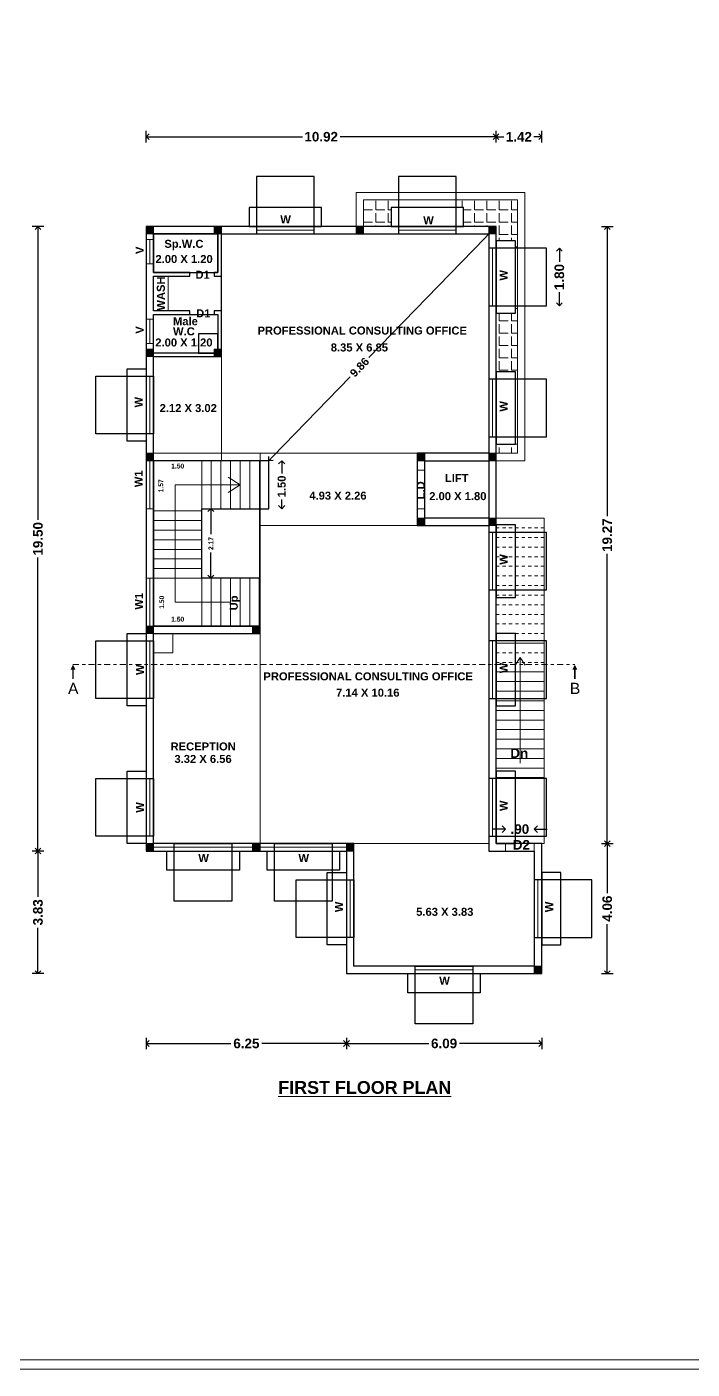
# Model space of a CAD drawing. Header units: metres. Extents: x -1558670 to -1556515, y 43632 to 45317.
# Drawn here: x -1558163.9 to -1558143.14, y 44055.18 to 44097.1 of the extents above; entities that cross this region are included whole.
import ezdxf

# ---------------------------------------------------------------- set-up
doc = ezdxf.new("R2010")
doc.units = ezdxf.units.M
doc.header["$LTSCALE"] = 750
doc.header["$MEASUREMENT"] = 0
doc.header["$PDMODE"] = 35
doc.header["$PDSIZE"] = 50
for name, pattern in [('DASHDOT2', [0.5, 0.25, -0.125, 0, -0.125]), ('DASHED2', [0.375, 0.25, -0.125]), ('HIDDEN', [0.375, 0.25, -0.125])]:
    doc.linetypes.add(name, pattern=pattern)
doc.layers.get('0').update_dxf_attribs({"lineweight": 5})
doc.layers.get('Defpoints').update_dxf_attribs({"lineweight": 0})
for name, color, linetype, lineweight in [('AR_WALL', 7, 'Continuous', 40), ('BLK_1_FLR_1_DRINKING_WATER', 7, 'Continuous', 5), ('BLK_1_FLR_1_WASH', 243, 'Continuous', 5), ('DIST_EXIT', 7, 'Continuous', 0)]:
    doc.layers.add(name, color=color, linetype=linetype, lineweight=lineweight)
for name, color, linetype in [('BLK_1_FLR_0_SP_WC', 2, 'Continuous'), ('BLK_1_FLR_1_BLT_UP_AREA', 1, 'Continuous'), ('BLK_1_FLR_1_CARPET_AREA', 10, 'Continuous'), ('BLK_1_FLR_1_CHAJJA', 7, 'Continuous'), ('BLK_1_FLR_1_EXIT_WIDTH_DOOR', 2, 'Continuous'), ('BLK_1_FLR_1_EXIT_WIDTH_STAIR', 1, 'Continuous'), ('BLK_1_FLR_1_LIFT_1', 30, 'Continuous'), ('BLK_1_FLR_1_REGULAR_ROOM', 7, 'Continuous'), ('BLK_1_FLR_1_ROOM_1_LIGHT_VENTILATION_1', 7, 'Continuous'), ('BLK_1_FLR_1_STAIR_1', 1, 'Continuous'), ('BLK_1_FLR_1_URINAL', 3, 'Continuous'), ('BLK_1_FLR_1_WATER_CLOSET', 1, 'Continuous')]:
    doc.layers.add(name, color=color, linetype=linetype)
doc.styles.add('Ar Bold', font='arialbd.ttf', dxfattribs={"height": 0.5})
doc.styles.get("Standard").update_dxf_attribs({"font": 'arial.ttf'})
doc.dimstyles.new('~Side open', dxfattribs={"dimtxt": 0.5, "dimasz": 0.18, "dimexe": 0.18, "dimexo": 0.0625, "dimgap": 0.09, "dimtad": 1, "dimzin": 4, "dimdsep": 46, "dimtxsty": 'Ar Bold', "dimblk": 'OPEN90', "dimcen": 0.09, "dimse1": 1, "dimse2": 1, "dimclrd": 252, "dimclrt": 256, "dimadec": 0, "dimazin": 0, "dimtfac": 1, "dimtix": 1, "dimtofl": 0, "dimtmove": 2, "dimatfit": 0, "dimfxl": 0, "dimtzin": 0, "dimarcsym": 0})
pattern_1 = [(0, (-56.4717, 97.43795), (0, 0.385), [0.28, -0.105]), (90, (-56.4717, 97.43795), (-0.385, 0), [0.28, -0.105])]

# ---------------------------------------------------------------- blocks, each defined once
blk = doc.blocks.new('_Open90')
at = {"layer": 'AR_WALL', "color": 0, "lineweight": -2}
for p, q in [((0, 0), (-1, 0)), ((-0.5, 0.5), (0, 0)), ((0, 0), (-0.5, -0.5))]:
    blk.add_line(p, q, dxfattribs=at)
blk = doc.blocks.new('*D98')
at = {"color": 252, "lineweight": -2}
for p, q in [((-1558158.16, 44081.874), (-1558158.16, 44081.256)), ((-1558158.16, 44080.064), (-1558158.16, 44080.682))]:
    blk.add_line(p, q, dxfattribs=at)
at = {"layer": 'Defpoints', "color": 0}
for p in [(-1558158.445, 44082.054), (-1558158.16, 44082.054), (-1558158.445, 44079.884)]:
    blk.add_point(p, dxfattribs=at)
at = {"color": 252, "lineweight": -2, "xscale": 0.18, "yscale": 0.18, "zscale": 0.18}
for p, rotation in [((-1558158.16, 44082.054), 90), ((-1558158.16, 44079.884), 270)]:
    blk.add_blockref('_Open90', p, dxfattribs=dict(at, rotation=rotation))
at = {"insert": (-1558158.16, 44080.969), "char_height": 0.5, "attachment_point": 5, "rotation": 90, "style": 'Ar Bold'}
blk.add_mtext('{\\H0.3x;2.17}', dxfattribs=at)
blk = doc.blocks.new('*D94')
at = {"layer": 'Defpoints', "color": 0}
for p in [(-1558159.945, 44083.115), (-1558159.945, 44082.284), (-1558158.445, 44082.284)]:
    blk.add_point(p, dxfattribs=at)
at = {"insert": (-1558159.195, 44083.383), "char_height": 0.5, "attachment_point": 5, "style": 'Ar Bold'}
blk.add_mtext('{\\H0.3x;1.50}', dxfattribs=at)
blk = doc.blocks.new('*D95')
at = {"layer": 'Defpoints', "color": 0}
for p in [(-1558159.945, 44079.884), (-1558158.445, 44079.884), (-1558158.445, 44079.703)]:
    blk.add_point(p, dxfattribs=at)
at = {"insert": (-1558159.195, 44078.601), "char_height": 0.5, "attachment_point": 5, "style": 'Ar Bold'}
blk.add_mtext('{\\H0.3x;1.50}', dxfattribs=at)
blk = doc.blocks.new('*D96')
at = {"layer": 'Defpoints', "color": 0}
for p in [(-1558158.692, 44079.884), (-1558158.445, 44079.884), (-1558158.445, 44078.384)]:
    blk.add_point(p, dxfattribs=at)
at = {"insert": (-1558159.692, 44079.134), "char_height": 0.5, "attachment_point": 5, "rotation": 90, "style": 'Ar Bold'}
blk.add_mtext('{\\H0.3x;1.50}', dxfattribs=at)
blk = doc.blocks.new('*D97')
at = {"layer": 'Defpoints', "color": 0}
for p in [(-1558159.945, 44083.554), (-1558159.798, 44083.554), (-1558159.945, 44081.984)]:
    blk.add_point(p, dxfattribs=at)
at = {"insert": (-1558159.72, 44082.769), "char_height": 0.5, "attachment_point": 5, "rotation": 90, "style": 'Ar Bold'}
blk.add_mtext('{\\H0.3x;1.57}', dxfattribs=at)
blk = doc.blocks.new('*D99')
at = {"layer": 'BLK_1_FLR_1_ROOM_1_LIGHT_VENTILATION_1', "color": 232, "lineweight": -2}
for p, q in [((-1558147.281, 44090.009), (-1558147.281, 44089.76)), ((-1558147.281, 44088.569), (-1558147.281, 44088.818))]:
    blk.add_line(p, q, dxfattribs=at)
at = {"layer": 'Defpoints', "color": 0}
for p in [(-1558147.685, 44090.189), (-1558147.685, 44088.389), (-1558147.281, 44088.389)]:
    blk.add_point(p, dxfattribs=at)
at = {"layer": 'BLK_1_FLR_1_ROOM_1_LIGHT_VENTILATION_1', "color": 232, "lineweight": -2, "xscale": 0.18, "yscale": 0.18, "zscale": 0.18}
for p, rotation in [((-1558147.281, 44090.189), 90), ((-1558147.281, 44088.389), 270)]:
    blk.add_blockref('_Open90', p, dxfattribs=dict(at, rotation=rotation))
at = {"layer": 'BLK_1_FLR_1_ROOM_1_LIGHT_VENTILATION_1', "insert": (-1558147.281, 44089.289), "char_height": 0.5, "attachment_point": 5, "rotation": 90, "style": 'Ar Bold'}
blk.add_mtext('{\\H0.6x;\\C232;1.80}', dxfattribs=at)
blk = doc.blocks.new('*D100')
at = {"layer": 'BLK_1_FLR_1_EXIT_WIDTH_STAIR', "color": 1, "lineweight": -2}
for p, q in [((-1558155.947, 44083.354), (-1558155.947, 44083.157)), ((-1558155.947, 44082.254), (-1558155.947, 44082.342))]:
    blk.add_line(p, q, dxfattribs=at)
at = {"layer": 'Defpoints', "color": 0}
for p in [(-1558156.345, 44083.554), (-1558155.947, 44083.554), (-1558156.345, 44082.054)]:
    blk.add_point(p, dxfattribs=at)
at = {"layer": 'BLK_1_FLR_1_EXIT_WIDTH_STAIR', "color": 1, "lineweight": -2, "xscale": 0.2, "yscale": 0.2, "zscale": 0.2}
for p, rotation in [((-1558155.947, 44083.554), 90), ((-1558155.947, 44082.054), 270)]:
    blk.add_blockref('_Open90', p, dxfattribs=dict(at, rotation=rotation))
at = {"layer": 'BLK_1_FLR_1_EXIT_WIDTH_STAIR', "insert": (-1558155.947, 44082.749), "char_height": 0.5, "attachment_point": 5, "rotation": 90, "style": 'Ar Bold'}
blk.add_mtext('{\\H0.5x;1.50}', dxfattribs=at)
blk = doc.blocks.new('*D101')
at = {"layer": 'Defpoints', "color": 0}
for p in [(-1558149.485, 44090.634), (-1558156.345, 44083.554), (-1558156.345, 44083.554)]:
    blk.add_point(p, dxfattribs=at)
at = {"layer": 'DIST_EXIT', "color": 7, "lineweight": -2}
for p, q in [((-1558149.61, 44090.505), (-1558153.227, 44086.772)), ((-1558156.22, 44083.683), (-1558153.809, 44086.172))]:
    blk.add_line(p, q, dxfattribs=at)
at = {"layer": 'DIST_EXIT', "color": 7, "lineweight": -2, "xscale": 0.18, "yscale": 0.18, "zscale": 0.18}
for p, rotation in [((-1558149.485, 44090.634), 45.90172504499881), ((-1558156.345, 44083.554), 225.9017250449988)]:
    blk.add_blockref('_Open90', p, dxfattribs=dict(at, rotation=rotation))
at = {"layer": 'DIST_EXIT', "insert": (-1558153.518, 44086.472), "char_height": 0.5, "attachment_point": 5, "rotation": 45.9017, "style": 'Ar Bold'}
blk.add_mtext('{\\H0.5x;9.86}', dxfattribs=at)
blk = doc.blocks.new('*D112')
at = {"color": 0, "lineweight": -2}
for p, q in [((-1558163.375, 44090.864), (-1558163.735, 44090.864)), ((-1558163.375, 44071.363), (-1558163.735, 44071.363))]:
    blk.add_line(p, q, dxfattribs=at)
at = {"color": 252, "lineweight": -2}
for p, q in [((-1558163.555, 44090.684), (-1558163.555, 44081.701)), ((-1558163.555, 44071.543), (-1558163.555, 44080.526))]:
    blk.add_line(p, q, dxfattribs=at)
at = {"layer": 'Defpoints', "color": 0}
for p in [(-1558163.555, 44090.864), (-1558160.175, 44090.864), (-1558160.175, 44071.363)]:
    blk.add_point(p, dxfattribs=at)
at = {"color": 252, "lineweight": -2, "xscale": 0.18, "yscale": 0.18, "zscale": 0.18}
for p, rotation in [((-1558163.555, 44090.864), 90), ((-1558163.555, 44071.363), 270)]:
    blk.add_blockref('_Open90', p, dxfattribs=dict(at, rotation=rotation))
at = {"insert": (-1558163.555, 44081.113), "char_height": 0.5, "attachment_point": 5, "rotation": 90, "style": 'Ar Bold'}
blk.add_mtext('{\\H0.6x;19.50}', dxfattribs=at)
blk = doc.blocks.new('*D113')
at = {"color": 0, "lineweight": -2}
for p, q in [((-1558160.175, 44093.49), (-1558160.175, 44093.85)), ((-1558149.255, 44093.49), (-1558149.255, 44093.85))]:
    blk.add_line(p, q, dxfattribs=at)
at = {"color": 252, "lineweight": -2}
for p, q in [((-1558159.995, 44093.67), (-1558155.302, 44093.67)), ((-1558149.435, 44093.67), (-1558154.128, 44093.67))]:
    blk.add_line(p, q, dxfattribs=at)
at = {"layer": 'Defpoints', "color": 0}
for p in [(-1558149.255, 44093.67), (-1558160.175, 44090.864), (-1558149.255, 44090.864)]:
    blk.add_point(p, dxfattribs=at)
at = {"color": 252, "lineweight": -2, "xscale": 0.18, "yscale": 0.18, "zscale": 0.18, "rotation": 180}
blk.add_blockref('_Open90', (-1558160.175, 44093.67), dxfattribs=at)
at = {"color": 252, "lineweight": -2, "xscale": 0.18, "yscale": 0.18, "zscale": 0.18}
blk.add_blockref('_Open90', (-1558149.255, 44093.67), dxfattribs=at)
at = {"insert": (-1558154.715, 44093.67), "char_height": 0.5, "attachment_point": 5, "style": 'Ar Bold'}
blk.add_mtext('{\\H0.6x;10.92}', dxfattribs=at)
blk = doc.blocks.new('*D114')
at = {"color": 0, "lineweight": -2}
for p, q in [((-1558145.966, 44090.864), (-1558145.606, 44090.864)), ((-1558145.966, 44071.593), (-1558145.606, 44071.593))]:
    blk.add_line(p, q, dxfattribs=at)
at = {"color": 252, "lineweight": -2}
for p, q in [((-1558145.786, 44090.684), (-1558145.786, 44081.817)), ((-1558145.786, 44071.773), (-1558145.786, 44080.64))]:
    blk.add_line(p, q, dxfattribs=at)
at = {"layer": 'Defpoints', "color": 0}
for p in [(-1558149.255, 44090.864), (-1558145.786, 44090.864), (-1558149.255, 44071.593)]:
    blk.add_point(p, dxfattribs=at)
at = {"color": 252, "lineweight": -2, "xscale": 0.18, "yscale": 0.18, "zscale": 0.18}
for p, rotation in [((-1558145.786, 44090.864), 90), ((-1558145.786, 44071.593), 270)]:
    blk.add_blockref('_Open90', p, dxfattribs=dict(at, rotation=rotation))
at = {"insert": (-1558145.786, 44081.228), "char_height": 0.5, "attachment_point": 5, "rotation": 90, "style": 'Ar Bold'}
blk.add_mtext('{\\H0.6x;19.27}', dxfattribs=at)
blk = doc.blocks.new('*D115')
at = {"color": 0, "lineweight": -2}
for p, q in [((-1558145.966, 44071.593), (-1558145.606, 44071.593)), ((-1558145.966, 44067.533), (-1558145.606, 44067.533))]:
    blk.add_line(p, q, dxfattribs=at)
at = {"color": 252, "lineweight": -2}
for p, q in [((-1558145.786, 44071.413), (-1558145.786, 44070.049)), ((-1558145.786, 44067.713), (-1558145.786, 44069.076))]:
    blk.add_line(p, q, dxfattribs=at)
at = {"layer": 'Defpoints', "color": 0}
for p in [(-1558147.833, 44071.593), (-1558147.833, 44067.533), (-1558145.786, 44067.533)]:
    blk.add_point(p, dxfattribs=at)
at = {"color": 252, "lineweight": -2, "xscale": 0.18, "yscale": 0.18, "zscale": 0.18}
for p, rotation in [((-1558145.786, 44071.593), 90), ((-1558145.786, 44067.533), 270)]:
    blk.add_blockref('_Open90', p, dxfattribs=dict(at, rotation=rotation))
at = {"insert": (-1558145.786, 44069.563), "char_height": 0.5, "attachment_point": 5, "rotation": 90, "style": 'Ar Bold'}
blk.add_mtext('{\\H0.6x;4.06}', dxfattribs=at)
blk = doc.blocks.new('*D116')
at = {"color": 0, "lineweight": -2}
for p, q in [((-1558153.925, 44065.532), (-1558153.925, 44065.172)), ((-1558147.833, 44065.532), (-1558147.833, 44065.172))]:
    blk.add_line(p, q, dxfattribs=at)
at = {"color": 252, "lineweight": -2}
for p, q in [((-1558153.745, 44065.352), (-1558151.358, 44065.352)), ((-1558148.013, 44065.352), (-1558150.4, 44065.352))]:
    blk.add_line(p, q, dxfattribs=at)
at = {"layer": 'Defpoints', "color": 0}
for p in [(-1558153.925, 44067.533), (-1558147.833, 44067.533), (-1558153.925, 44065.352)]:
    blk.add_point(p, dxfattribs=at)
at = {"color": 252, "lineweight": -2, "xscale": 0.18, "yscale": 0.18, "zscale": 0.18, "rotation": 180}
blk.add_blockref('_Open90', (-1558153.925, 44065.352), dxfattribs=at)
at = {"color": 252, "lineweight": -2, "xscale": 0.18, "yscale": 0.18, "zscale": 0.18}
blk.add_blockref('_Open90', (-1558147.833, 44065.352), dxfattribs=at)
at = {"insert": (-1558150.879, 44065.352), "char_height": 0.5, "attachment_point": 5, "style": 'Ar Bold'}
blk.add_mtext('{\\H0.6x;6.09}', dxfattribs=at)
blk = doc.blocks.new('*D117')
at = {"color": 0, "lineweight": -2}
for p, q in [((-1558160.175, 44065.532), (-1558160.175, 44065.172)), ((-1558153.925, 44065.532), (-1558153.925, 44065.172))]:
    blk.add_line(p, q, dxfattribs=at)
at = {"color": 252, "lineweight": -2}
for p, q in [((-1558159.995, 44065.352), (-1558157.532, 44065.352)), ((-1558154.105, 44065.352), (-1558156.567, 44065.352))]:
    blk.add_line(p, q, dxfattribs=at)
at = {"layer": 'Defpoints', "color": 0}
for p in [(-1558160.175, 44071.363), (-1558153.925, 44071.363), (-1558160.175, 44065.352)]:
    blk.add_point(p, dxfattribs=at)
at = {"color": 252, "lineweight": -2, "xscale": 0.18, "yscale": 0.18, "zscale": 0.18, "rotation": 180}
blk.add_blockref('_Open90', (-1558160.175, 44065.352), dxfattribs=at)
at = {"color": 252, "lineweight": -2, "xscale": 0.18, "yscale": 0.18, "zscale": 0.18}
blk.add_blockref('_Open90', (-1558153.925, 44065.352), dxfattribs=at)
at = {"insert": (-1558157.05, 44065.352), "char_height": 0.5, "attachment_point": 5, "style": 'Ar Bold'}
blk.add_mtext('{\\H0.6x;6.25}', dxfattribs=at)
blk = doc.blocks.new('*D118')
at = {"color": 0, "lineweight": -2}
for p, q in [((-1558163.375, 44071.363), (-1558163.735, 44071.363)), ((-1558163.375, 44067.533), (-1558163.735, 44067.533))]:
    blk.add_line(p, q, dxfattribs=at)
at = {"color": 252, "lineweight": -2}
for p, q in [((-1558163.555, 44071.183), (-1558163.555, 44069.929)), ((-1558163.555, 44067.713), (-1558163.555, 44068.967))]:
    blk.add_line(p, q, dxfattribs=at)
at = {"layer": 'Defpoints', "color": 0}
for p in [(-1558163.555, 44071.363), (-1558153.925, 44071.363), (-1558153.925, 44067.533)]:
    blk.add_point(p, dxfattribs=at)
at = {"color": 252, "lineweight": -2, "xscale": 0.18, "yscale": 0.18, "zscale": 0.18}
for p, rotation in [((-1558163.555, 44071.363), 90), ((-1558163.555, 44067.533), 270)]:
    blk.add_blockref('_Open90', p, dxfattribs=dict(at, rotation=rotation))
at = {"insert": (-1558163.555, 44069.448), "char_height": 0.5, "attachment_point": 5, "rotation": 90, "style": 'Ar Bold'}
blk.add_mtext('{\\H0.6x;3.83}', dxfattribs=at)
blk = doc.blocks.new('*D119')
at = {"color": 0, "lineweight": -2}
for p, q in [((-1558149.255, 44093.49), (-1558149.255, 44093.85)), ((-1558147.833, 44093.49), (-1558147.833, 44093.85))]:
    blk.add_line(p, q, dxfattribs=at)
at = {"color": 252, "lineweight": -2}
for p, q in [((-1558149.075, 44093.67), (-1558149.015, 44093.67)), ((-1558148.013, 44093.67), (-1558148.073, 44093.67))]:
    blk.add_line(p, q, dxfattribs=at)
at = {"layer": 'Defpoints', "color": 0}
for p in [(-1558149.255, 44093.67), (-1558149.255, 44071.593), (-1558147.833, 44071.593)]:
    blk.add_point(p, dxfattribs=at)
at = {"color": 252, "lineweight": -2, "xscale": 0.18, "yscale": 0.18, "zscale": 0.18, "rotation": 180}
blk.add_blockref('_Open90', (-1558149.255, 44093.67), dxfattribs=at)
at = {"color": 252, "lineweight": -2, "xscale": 0.18, "yscale": 0.18, "zscale": 0.18}
blk.add_blockref('_Open90', (-1558147.833, 44093.67), dxfattribs=at)
at = {"insert": (-1558148.544, 44093.67), "char_height": 0.5, "attachment_point": 5, "style": 'Ar Bold'}
blk.add_mtext('{\\H0.6x;1.42}', dxfattribs=at)
blk = doc.blocks.new('*D168')
at = {"layer": 'BLK_1_FLR_1_EXIT_WIDTH_DOOR', "color": 2, "lineweight": -2}
for p, q in [((-1558149.163, 44072.046), (-1558149.363, 44072.046)), ((-1558147.863, 44072.046), (-1558147.663, 44072.046))]:
    blk.add_line(p, q, dxfattribs=at)
at = {"layer": 'Defpoints', "color": 0}
for p in [(-1558148.063, 44072.046), (-1558148.963, 44071.593), (-1558148.063, 44071.593)]:
    blk.add_point(p, dxfattribs=at)
at = {"layer": 'BLK_1_FLR_1_EXIT_WIDTH_DOOR', "color": 2, "lineweight": -2, "xscale": 0.2, "yscale": 0.2, "zscale": 0.2}
blk.add_blockref('_Open90', (-1558148.963, 44072.046), dxfattribs=at)
at = {"layer": 'BLK_1_FLR_1_EXIT_WIDTH_DOOR', "color": 2, "lineweight": -2, "xscale": 0.2, "yscale": 0.2, "zscale": 0.2, "rotation": 180}
blk.add_blockref('_Open90', (-1558148.063, 44072.046), dxfattribs=at)
at = {"layer": 'BLK_1_FLR_1_EXIT_WIDTH_DOOR', "insert": (-1558148.513, 44072.046), "char_height": 0.5, "attachment_point": 5, "style": 'Ar Bold'}
blk.add_mtext('{\\H0.6x;.90}', dxfattribs=at)

msp = doc.modelspace()

# ---------------------------------------------------------------- hatches: boundary and pattern name
h = msp.add_hatch()
h.set_pattern_fill('ANGLE', color=8, scale=1.4)
h.set_pattern_definition(pattern_1)
h.paths.add_polyline_path([(-1558152.528, 44091.464), (-1558152.298, 44091.464), (-1558152.298, 44091.704), (-1558153.395, 44091.704), (-1558153.395, 44090.864), (-1558152.528, 44090.864)])
h = msp.add_hatch()
h.set_pattern_fill('ANGLE', color=8, scale=1.4)
h.set_pattern_definition(pattern_1)
h.paths.add_polyline_path([(-1558148.585, 44091.704), (-1558150.498, 44091.704), (-1558150.498, 44091.464), (-1558150.268, 44091.464), (-1558150.268, 44090.864), (-1558149.255, 44090.864), (-1558149.255, 44090.419), (-1558148.655, 44090.419), (-1558148.655, 44090.189), (-1558148.585, 44090.189)])
h = msp.add_hatch(color=8)
h.dxf.hatch_style = 1
h.paths.add_polyline_path([(-1558159.945, 44090.634), (-1558159.945, 44090.864), (-1558160.175, 44090.864), (-1558160.175, 44090.634)])
h = msp.add_hatch(color=8)
h.dxf.hatch_style = 1
h.paths.add_polyline_path([(-1558157.83, 44090.634), (-1558157.83, 44090.864), (-1558158.06, 44090.864), (-1558158.06, 44090.634)])
h = msp.add_hatch(color=8)
h.dxf.hatch_style = 1
h.paths.add_polyline_path([(-1558153.395, 44090.634), (-1558153.395, 44090.864), (-1558153.625, 44090.864), (-1558153.625, 44090.634)])
h = msp.add_hatch(color=8)
h.dxf.hatch_style = 1
h.paths.add_polyline_path([(-1558149.255, 44090.634), (-1558149.255, 44090.864), (-1558149.485, 44090.864), (-1558149.485, 44090.634)])
h = msp.add_hatch()
h.set_pattern_fill('ANGLE', color=8, scale=1.4)
h.set_pattern_definition(pattern_1)
h.paths.add_polyline_path([(-1558148.585, 44088.389), (-1558148.655, 44088.389), (-1558148.655, 44088.159), (-1558149.255, 44088.159), (-1558149.255, 44086.325), (-1558148.655, 44086.325), (-1558148.655, 44086.095), (-1558148.585, 44086.095)])
h = msp.add_hatch(color=8)
h.dxf.hatch_style = 1
h.paths.add_polyline_path([(-1558159.945, 44086.804), (-1558159.945, 44087.034), (-1558160.175, 44087.034), (-1558160.175, 44086.804)])
h = msp.add_hatch(color=8)
h.dxf.hatch_style = 1
h.paths.add_polyline_path([(-1558157.83, 44086.804), (-1558157.83, 44087.034), (-1558158.06, 44087.034), (-1558158.06, 44086.804)])
h = msp.add_hatch()
h.set_pattern_fill('ANGLE', color=8, scale=1.4)
h.set_pattern_definition(pattern_1)
h.paths.add_polyline_path([(-1558148.585, 44084.295), (-1558148.655, 44084.295), (-1558148.655, 44084.065), (-1558149.255, 44084.065), (-1558149.255, 44083.784), (-1558148.585, 44083.784)])
h = msp.add_hatch(color=8)
h.dxf.hatch_style = 1
h.paths.add_polyline_path([(-1558159.945, 44083.554), (-1558159.945, 44083.784), (-1558160.175, 44083.784), (-1558160.175, 44083.554)])
h = msp.add_hatch(color=8)
h.dxf.hatch_style = 1
h.paths.add_polyline_path([(-1558151.485, 44083.554), (-1558151.485, 44083.784), (-1558151.715, 44083.784), (-1558151.715, 44083.554)])
h = msp.add_hatch(color=8)
h.dxf.hatch_style = 1
h.paths.add_polyline_path([(-1558149.255, 44083.554), (-1558149.255, 44083.784), (-1558149.485, 44083.784), (-1558149.485, 44083.554)])
h = msp.add_hatch(color=8)
h.dxf.hatch_style = 1
h.paths.add_polyline_path([(-1558151.485, 44081.524), (-1558151.485, 44081.754), (-1558151.715, 44081.754), (-1558151.715, 44081.524)])
h = msp.add_hatch(color=8)
h.dxf.hatch_style = 1
h.paths.add_polyline_path([(-1558149.255, 44081.524), (-1558149.255, 44081.754), (-1558149.485, 44081.754), (-1558149.485, 44081.524)])
h = msp.add_hatch(color=8)
h.dxf.hatch_style = 1
h.paths.add_polyline_path([(-1558159.945, 44078.154), (-1558159.945, 44078.384), (-1558160.175, 44078.384), (-1558160.175, 44078.154)])
h = msp.add_hatch(color=8)
h.dxf.hatch_style = 1
h.paths.add_polyline_path([(-1558156.625, 44078.154), (-1558156.625, 44078.384), (-1558156.855, 44078.384), (-1558156.855, 44078.154)])
for color, points in [(256, [(-1558162.439, 44076.732), (-1558162.439, 44077.023), (-1558162.383, 44077.023), (-1558162.463, 44077.183), (-1558162.544, 44077.023), (-1558162.488, 44077.023), (-1558162.488, 44076.732)]), (7, [(-1558146.824, 44076.732), (-1558146.824, 44077.023), (-1558146.88, 44077.023), (-1558146.799, 44077.183), (-1558146.718, 44077.023), (-1558146.774, 44077.023), (-1558146.774, 44076.732)])]:
    msp.add_hatch(color=color).paths.add_polyline_path(points)
h = msp.add_hatch(color=8)
h.dxf.hatch_style = 1
h.paths.add_polyline_path([(-1558159.945, 44071.363), (-1558159.945, 44071.593), (-1558160.175, 44071.593), (-1558160.175, 44071.363)])
h = msp.add_hatch(color=8)
h.dxf.hatch_style = 1
h.paths.add_polyline_path([(-1558156.625, 44071.363), (-1558156.625, 44071.593), (-1558156.855, 44071.593), (-1558156.855, 44071.363)])
h = msp.add_hatch(color=8)
h.dxf.hatch_style = 1
h.paths.add_polyline_path([(-1558153.695, 44071.363), (-1558153.695, 44071.593), (-1558153.925, 44071.593), (-1558153.925, 44071.363)])
h = msp.add_hatch(color=8)
h.dxf.hatch_style = 1
h.paths.add_polyline_path([(-1558147.833, 44067.533), (-1558147.833, 44067.763), (-1558148.063, 44067.763), (-1558148.063, 44067.533)])

# ---------------------------------------------------------------- linework, layer by layer
for p, q in [((-1558153.625, 44090.864), (-1558153.625, 44091.934)), ((-1558153.625, 44091.934), (-1558148.355, 44091.934)), ((-1558148.355, 44083.554), (-1558148.355, 44091.934)), ((-1558153.395, 44090.864), (-1558153.395, 44091.704)), ((-1558153.395, 44091.704), (-1558148.585, 44091.704)), ((-1558148.585, 44083.784), (-1558148.585, 44091.704)), ((-1558155.355, 44090.864), (-1558160.175, 44090.864)), ((-1558160.175, 44090.864), (-1558160.175, 44071.363)), ((-1558157.945, 44090.634), (-1558159.945, 44090.634)), ((-1558159.945, 44090.634), (-1558159.945, 44089.434)), ((-1558157.94, 44090.634), (-1558159.945, 44090.634)), ((-1558159.945, 44090.634), (-1558159.945, 44089.429)), ((-1558158.815, 44090.634), (-1558159.945, 44090.634)), ((-1558157.94, 44090.634), (-1558157.94, 44089.429)), ((-1558153.395, 44090.634), (-1558157.83, 44090.634)), ((-1558157.83, 44090.634), (-1558157.83, 44089.319)), ((-1558156.733, 44090.864), (-1558156.733, 44090.634)), ((-1558156.733, 44090.749), (-1558154.933, 44090.749)), ((-1558154.933, 44090.864), (-1558154.933, 44090.634)), ((-1558153.625, 44090.864), (-1558153.855, 44090.864)), ((-1558153.625, 44090.864), (-1558149.255, 44090.864)), ((-1558149.485, 44090.634), (-1558153.395, 44090.634)), ((-1558152.298, 44090.864), (-1558152.298, 44090.634)), ((-1558152.298, 44090.749), (-1558150.498, 44090.749)), ((-1558150.498, 44090.864), (-1558150.498, 44090.634)), ((-1558149.485, 44083.784), (-1558149.485, 44090.634)), ((-1558149.255, 44090.864), (-1558149.255, 44083.554)), ((-1558159.945, 44090.46), (-1558160.175, 44090.46)), ((-1558160.06, 44089.7), (-1558160.06, 44090.46)), ((-1558149.255, 44090.189), (-1558149.485, 44090.189)), ((-1558149.37, 44090.189), (-1558149.37, 44088.389)), ((-1558159.945, 44089.7), (-1558160.175, 44089.7)), ((-1558158.815, 44089.429), (-1558159.945, 44089.429)), ((-1558159.945, 44089.319), (-1558159.945, 44088.234)), ((-1558158.815, 44089.319), (-1558159.945, 44089.319)), ((-1558158.815, 44089.429), (-1558158.815, 44089.319)), ((-1558157.94, 44089.429), (-1558158.055, 44089.429)), ((-1558158.055, 44089.429), (-1558158.055, 44089.319)), ((-1558157.83, 44089.319), (-1558158.055, 44089.319)), ((-1558149.255, 44088.389), (-1558149.485, 44088.389)), ((-1558159.945, 44087.97), (-1558160.175, 44087.97)), ((-1558160.06, 44087.21), (-1558160.06, 44087.97)), ((-1558158.815, 44088.234), (-1558159.945, 44088.234)), ((-1558159.945, 44086.919), (-1558159.945, 44088.124)), ((-1558158.815, 44088.124), (-1558159.945, 44088.124)), ((-1558158.815, 44088.124), (-1558158.815, 44088.234)), ((-1558157.83, 44088.234), (-1558158.055, 44088.234)), ((-1558158.055, 44088.124), (-1558158.055, 44088.234)), ((-1558157.94, 44088.124), (-1558158.055, 44088.124)), ((-1558157.94, 44086.914), (-1558157.94, 44088.124)), ((-1558157.83, 44086.804), (-1558157.83, 44088.234)), ((-1558159.945, 44087.21), (-1558160.175, 44087.21)), ((-1558157.94, 44086.914), (-1558159.945, 44086.914)), ((-1558157.83, 44086.804), (-1558159.945, 44086.804)), ((-1558159.945, 44086.804), (-1558159.945, 44083.784)), ((-1558159.945, 44086.194), (-1558160.175, 44086.194)), ((-1558160.06, 44084.394), (-1558160.06, 44086.194)), ((-1558149.255, 44086.095), (-1558149.485, 44086.095)), ((-1558149.37, 44086.095), (-1558149.37, 44084.295)), ((-1558159.945, 44084.394), (-1558160.175, 44084.394)), ((-1558149.255, 44084.295), (-1558149.485, 44084.295)), ((-1558159.945, 44083.784), (-1558159.945, 44078.384)), ((-1558159.945, 44083.784), (-1558156.625, 44083.784)), ((-1558156.625, 44083.784), (-1558156.625, 44083.554)), ((-1558156.625, 44083.784), (-1558151.715, 44083.784)), ((-1558149.485, 44083.784), (-1558151.715, 44083.784)), ((-1558151.715, 44083.784), (-1558151.715, 44083.254)), ((-1558149.255, 44083.784), (-1558148.585, 44083.784)), ((-1558159.945, 44083.554), (-1558160.175, 44083.554)), ((-1558160.06, 44082.054), (-1558160.06, 44083.554)), ((-1558159.945, 44083.554), (-1558158.445, 44083.554)), ((-1558158.445, 44083.554), (-1558156.645, 44083.554)), ((-1558149.485, 44083.554), (-1558151.485, 44083.554)), ((-1558151.485, 44083.554), (-1558151.485, 44083.254)), ((-1558149.485, 44083.554), (-1558149.485, 44081.754)), ((-1558149.255, 44083.554), (-1558149.255, 44071.593)), ((-1558149.255, 44083.554), (-1558148.355, 44083.554)), ((-1558151.485, 44083.254), (-1558151.715, 44083.254)), ((-1558159.945, 44082.054), (-1558160.175, 44082.054)), ((-1558151.715, 44082.054), (-1558151.715, 44081.524)), ((-1558151.485, 44082.054), (-1558151.715, 44082.054)), ((-1558151.485, 44082.054), (-1558151.485, 44081.754)), ((-1558151.485, 44081.754), (-1558149.485, 44081.754)), ((-1558149.255, 44081.754), (-1558147.755, 44081.754)), ((-1558147.755, 44071.593), (-1558147.755, 44081.754)), ((-1558151.715, 44081.524), (-1558149.485, 44081.524)), ((-1558149.485, 44081.524), (-1558149.485, 44071.363)), ((-1558149.255, 44081.315), (-1558149.485, 44081.315)), ((-1558149.37, 44079.515), (-1558149.37, 44081.315)), ((-1558159.945, 44079.884), (-1558160.175, 44079.884)), ((-1558160.06, 44078.384), (-1558160.06, 44079.884)), ((-1558149.255, 44079.515), (-1558149.485, 44079.515)), ((-1558159.945, 44078.384), (-1558160.175, 44078.384)), ((-1558159.945, 44078.384), (-1558156.625, 44078.384)), ((-1558156.625, 44078.154), (-1558156.625, 44078.384)), ((-1558159.945, 44077.924), (-1558160.175, 44077.924)), ((-1558160.06, 44076.124), (-1558160.06, 44077.924)), ((-1558159.945, 44078.154), (-1558159.945, 44071.593)), ((-1558159.945, 44078.154), (-1558156.625, 44078.154)), ((-1558149.255, 44077.924), (-1558149.485, 44077.924)), ((-1558149.37, 44076.124), (-1558149.37, 44077.924)), ((-1558149.255, 44077.854), (-1558147.755, 44077.854)), ((-1558149.255, 44076.954), (-1558147.755, 44076.954)), ((-1558149.255, 44076.654), (-1558147.755, 44076.654)), ((-1558149.255, 44076.354), (-1558147.755, 44076.354)), ((-1558159.945, 44076.124), (-1558160.175, 44076.124)), ((-1558149.255, 44076.124), (-1558149.485, 44076.124)), ((-1558149.255, 44076.054), (-1558147.755, 44076.054)), ((-1558149.255, 44075.754), (-1558147.755, 44075.754)), ((-1558149.255, 44075.454), (-1558147.755, 44075.454)), ((-1558149.255, 44075.154), (-1558147.755, 44075.154)), ((-1558149.255, 44074.854), (-1558147.755, 44074.854)), ((-1558149.255, 44074.554), (-1558147.755, 44074.554)), ((-1558149.255, 44074.254), (-1558147.755, 44074.254)), ((-1558149.255, 44073.954), (-1558147.755, 44073.954)), ((-1558159.945, 44073.623), (-1558160.175, 44073.623)), ((-1558160.06, 44071.823), (-1558160.06, 44073.623)), ((-1558149.255, 44073.623), (-1558149.485, 44073.623)), ((-1558149.37, 44071.823), (-1558149.37, 44073.623)), ((-1558149.255, 44073.654), (-1558147.755, 44073.654)), ((-1558159.945, 44071.823), (-1558160.175, 44071.823)), ((-1558149.255, 44071.823), (-1558149.485, 44071.823)), ((-1558160.175, 44071.363), (-1558153.925, 44071.363)), ((-1558159.945, 44071.593), (-1558153.695, 44071.593)), ((-1558159.945, 44071.478), (-1558156.855, 44071.478)), ((-1558159.3, 44071.593), (-1558159.3, 44071.363)), ((-1558157.5, 44071.478), (-1558159.3, 44071.478)), ((-1558157.5, 44071.593), (-1558157.5, 44071.363)), ((-1558156.855, 44071.363), (-1558156.855, 44071.593)), ((-1558156.625, 44071.363), (-1558156.625, 44071.593)), ((-1558156.625, 44071.478), (-1558153.925, 44071.478)), ((-1558156.175, 44071.593), (-1558156.175, 44071.363)), ((-1558154.375, 44071.478), (-1558156.175, 44071.478)), ((-1558154.375, 44071.593), (-1558154.375, 44071.363)), ((-1558153.925, 44071.363), (-1558153.925, 44067.533)), ((-1558153.695, 44071.593), (-1558153.695, 44067.763)), ((-1558149.485, 44071.363), (-1558148.063, 44071.363)), ((-1558149.255, 44071.593), (-1558147.833, 44071.593)), ((-1558148.963, 44071.363), (-1558148.963, 44071.593)), ((-1558148.063, 44071.363), (-1558148.063, 44071.593)), ((-1558148.063, 44071.363), (-1558148.063, 44067.763)), ((-1558147.833, 44071.593), (-1558147.833, 44067.533)), ((-1558147.833, 44071.593), (-1558147.755, 44071.593)), ((-1558153.695, 44070.463), (-1558153.925, 44070.463)), ((-1558153.81, 44068.663), (-1558153.81, 44070.463)), ((-1558147.833, 44070.463), (-1558148.063, 44070.463)), ((-1558147.948, 44068.663), (-1558147.948, 44070.463)), ((-1558153.695, 44068.663), (-1558153.925, 44068.663)), ((-1558147.833, 44068.663), (-1558148.063, 44068.663)), ((-1558153.925, 44067.533), (-1558147.833, 44067.533)), ((-1558153.925, 44067.533), (-1558147.833, 44067.533)), ((-1558148.063, 44067.763), (-1558153.695, 44067.763)), ((-1558151.779, 44067.763), (-1558151.779, 44067.533)), ((-1558149.979, 44067.648), (-1558151.779, 44067.648)), ((-1558149.979, 44067.763), (-1558149.979, 44067.533))]:
    msp.add_line(p, q)
at = {"color": 8, "linetype": 'HIDDEN'}
for p, q in [((-1558157.83, 44086.804), (-1558157.83, 44083.554)), ((-1558158.445, 44083.554), (-1558158.445, 44082.054)), ((-1558158.145, 44083.554), (-1558158.145, 44082.054)), ((-1558157.845, 44083.554), (-1558157.845, 44082.054)), ((-1558157.545, 44083.554), (-1558157.545, 44082.054)), ((-1558157.245, 44083.554), (-1558157.245, 44082.054)), ((-1558156.945, 44083.554), (-1558156.945, 44082.054)), ((-1558156.645, 44083.554), (-1558156.645, 44082.054)), ((-1558157.245, 44082.796), (-1558157.619, 44083.036)), ((-1558159.271, 44082.796), (-1558157.245, 44082.796)), ((-1558157.245, 44082.796), (-1558157.619, 44082.556)), ((-1558156.645, 44081.524), (-1558156.645, 44082.284)), ((-1558159.945, 44081.984), (-1558158.445, 44081.984)), ((-1558159.945, 44081.684), (-1558158.445, 44081.684)), ((-1558159.945, 44081.384), (-1558158.445, 44081.384)), ((-1558151.715, 44081.524), (-1558156.645, 44081.524)), ((-1558156.645, 44081.524), (-1558156.645, 44079.884)), ((-1558159.945, 44081.084), (-1558158.445, 44081.084)), ((-1558159.945, 44080.784), (-1558158.445, 44080.784)), ((-1558156.625, 44078.154), (-1558156.625, 44071.593)), ((-1558153.695, 44071.593), (-1558149.485, 44071.593))]:
    msp.add_line(p, q, dxfattribs=at)
at = {"color": 8}
for p, q in [((-1558159.271, 44079.134), (-1558159.271, 44082.796)), ((-1558158.445, 44082.054), (-1558158.445, 44078.384)), ((-1558156.645, 44082.054), (-1558158.445, 44082.054)), ((-1558159.945, 44080.484), (-1558158.445, 44080.484)), ((-1558159.945, 44080.184), (-1558158.445, 44080.184)), ((-1558159.945, 44079.884), (-1558156.645, 44079.884)), ((-1558158.145, 44079.884), (-1558158.145, 44078.384)), ((-1558157.845, 44079.884), (-1558157.845, 44078.384)), ((-1558157.545, 44079.884), (-1558157.545, 44078.384)), ((-1558157.245, 44079.884), (-1558157.245, 44078.384)), ((-1558156.945, 44079.884), (-1558156.945, 44078.384)), ((-1558156.645, 44079.884), (-1558156.645, 44078.384)), ((-1558157.545, 44079.134), (-1558159.271, 44079.134)), ((-1558148.505, 44077.406), (-1558148.664, 44077.17)), ((-1558148.505, 44074.106), (-1558148.505, 44077.406)), ((-1558148.505, 44077.406), (-1558148.345, 44077.17))]:
    msp.add_line(p, q, dxfattribs=at)
at = {"color": 8, "linetype": 'DASHED2', "ltscale": 0.0005}
for p, q in [((-1558149.255, 44081.454), (-1558147.755, 44081.454)), ((-1558149.255, 44081.154), (-1558147.755, 44081.154)), ((-1558149.255, 44080.854), (-1558147.755, 44080.854)), ((-1558149.255, 44080.554), (-1558147.755, 44080.554)), ((-1558149.255, 44080.254), (-1558147.755, 44080.254)), ((-1558149.255, 44079.954), (-1558147.755, 44079.954)), ((-1558149.255, 44079.654), (-1558147.755, 44079.654)), ((-1558149.255, 44079.354), (-1558147.755, 44079.354)), ((-1558149.255, 44079.054), (-1558147.755, 44079.054)), ((-1558149.255, 44078.754), (-1558147.755, 44078.754)), ((-1558149.255, 44078.454), (-1558147.755, 44078.454)), ((-1558149.255, 44078.154), (-1558147.755, 44078.154)), ((-1558149.255, 44077.554), (-1558147.755, 44077.554)), ((-1558149.255, 44077.254), (-1558147.755, 44077.254))]:
    msp.add_line(p, q, dxfattribs=at)
at = {"linetype": 'DASHDOT2', "ltscale": 0.001}
msp.add_line((-1558162.463, 44077.183), (-1558146.799, 44077.183), dxfattribs=at)
for points in [[(-1558089.331, 44119.22), (-1558188.46, 44119.22), (-1558188.46, 44055.181), (-1558089.331, 44055.181)], [(-1558159.945, 44090.634), (-1558160.175, 44090.634), (-1558160.175, 44090.864), (-1558159.945, 44090.864)], [(-1558157.83, 44090.634), (-1558158.06, 44090.634), (-1558158.06, 44090.864), (-1558157.83, 44090.864)], [(-1558153.395, 44090.634), (-1558153.625, 44090.634), (-1558153.625, 44090.864), (-1558153.395, 44090.864)], [(-1558149.255, 44090.634), (-1558149.485, 44090.634), (-1558149.485, 44090.864), (-1558149.255, 44090.864)], [(-1558159.945, 44086.804), (-1558160.175, 44086.804), (-1558160.175, 44087.034), (-1558159.945, 44087.034)], [(-1558157.83, 44086.804), (-1558158.06, 44086.804), (-1558158.06, 44087.034), (-1558157.83, 44087.034)], [(-1558159.945, 44083.554), (-1558160.175, 44083.554), (-1558160.175, 44083.784), (-1558159.945, 44083.784)], [(-1558151.485, 44083.554), (-1558151.715, 44083.554), (-1558151.715, 44083.784), (-1558151.485, 44083.784)], [(-1558149.255, 44083.554), (-1558149.485, 44083.554), (-1558149.485, 44083.784), (-1558149.255, 44083.784)], [(-1558151.485, 44081.524), (-1558151.715, 44081.524), (-1558151.715, 44081.754), (-1558151.485, 44081.754)], [(-1558149.255, 44081.524), (-1558149.485, 44081.524), (-1558149.485, 44081.754), (-1558149.255, 44081.754)], [(-1558159.945, 44078.154), (-1558160.175, 44078.154), (-1558160.175, 44078.384), (-1558159.945, 44078.384)], [(-1558156.625, 44078.154), (-1558156.855, 44078.154), (-1558156.855, 44078.384), (-1558156.625, 44078.384)], [(-1558159.945, 44071.363), (-1558160.175, 44071.363), (-1558160.175, 44071.593), (-1558159.945, 44071.593)], [(-1558156.625, 44071.363), (-1558156.855, 44071.363), (-1558156.855, 44071.593), (-1558156.625, 44071.593)], [(-1558153.695, 44071.363), (-1558153.925, 44071.363), (-1558153.925, 44071.593), (-1558153.695, 44071.593)], [(-1558147.833, 44067.533), (-1558148.063, 44067.533), (-1558148.063, 44067.763), (-1558147.833, 44067.763)]]:
    msp.add_lwpolyline(points, close=True)
at = {"color": 5}
msp.add_lwpolyline([(-1558188.167, 44055.475), (-1558089.625, 44055.475), (-1558089.625, 44118.926), (-1558188.167, 44118.926)], close=True, dxfattribs=at)
at = {"layer": 'BLK_1_FLR_0_SP_WC', "color": 233}
msp.add_lwpolyline([(-1558159.945, 44089.434), (-1558157.94, 44089.434), (-1558157.94, 44090.634), (-1558159.945, 44090.634)], close=True, dxfattribs=at)
at = {"layer": 'BLK_1_FLR_1_BLT_UP_AREA', "color": 18}
msp.add_lwpolyline([(-1558149.255, 44090.864), (-1558153.625, 44090.864), (-1558160.175, 44090.864), (-1558160.175, 44071.363), (-1558153.925, 44071.363), (-1558153.925, 44067.533), (-1558147.833, 44067.533), (-1558147.833, 44071.593), (-1558149.255, 44071.593), (-1558149.255, 44083.554)], close=True, dxfattribs=at)
at = {"layer": 'BLK_1_FLR_1_CARPET_AREA', "color": 18}
msp.add_lwpolyline([(-1558159.945, 44078.154), (-1558156.625, 44078.154), (-1558156.625, 44078.384), (-1558159.945, 44078.384), (-1558159.945, 44086.804), (-1558157.83, 44086.804), (-1558157.83, 44088.234), (-1558158.055, 44088.234), (-1558158.055, 44088.124), (-1558157.94, 44088.124), (-1558157.94, 44086.914), (-1558159.945, 44086.914), (-1558159.945, 44088.124), (-1558158.815, 44088.124), (-1558158.815, 44088.234), (-1558159.945, 44088.234), (-1558159.945, 44089.319), (-1558158.815, 44089.319), (-1558158.815, 44089.429), (-1558159.945, 44089.429), (-1558159.945, 44090.634), (-1558157.94, 44090.634), (-1558157.94, 44089.429), (-1558158.055, 44089.429), (-1558158.055, 44089.319), (-1558157.83, 44089.319), (-1558157.83, 44090.634), (-1558149.485, 44090.634), (-1558149.485, 44083.784), (-1558151.715, 44083.784), (-1558151.715, 44081.524), (-1558149.485, 44081.524), (-1558149.485, 44071.363), (-1558148.063, 44071.363), (-1558148.063, 44067.763), (-1558153.695, 44067.763), (-1558153.695, 44071.593), (-1558159.945, 44071.593)], close=True, dxfattribs=at)
at = {"layer": 'BLK_1_FLR_1_CHAJJA', "color": 6}
for points in [[(-1558156.963, 44091.464), (-1558156.963, 44090.864), (-1558154.703, 44090.864), (-1558154.703, 44091.464)], [(-1558152.528, 44091.464), (-1558152.528, 44090.864), (-1558150.268, 44090.864), (-1558150.268, 44091.464)], [(-1558148.655, 44090.419), (-1558149.255, 44090.419), (-1558149.255, 44088.159), (-1558148.655, 44088.159)], [(-1558160.775, 44086.424), (-1558160.175, 44086.424), (-1558160.175, 44084.164), (-1558160.775, 44084.164)], [(-1558148.655, 44086.325), (-1558149.255, 44086.325), (-1558149.255, 44084.065), (-1558148.655, 44084.065)], [(-1558148.655, 44081.545), (-1558149.255, 44081.545), (-1558149.255, 44079.285), (-1558148.655, 44079.285)], [(-1558160.775, 44078.154), (-1558160.175, 44078.154), (-1558160.175, 44075.894), (-1558160.775, 44075.894)], [(-1558148.655, 44078.154), (-1558149.255, 44078.154), (-1558149.255, 44075.894), (-1558148.655, 44075.894)], [(-1558160.775, 44073.853), (-1558160.175, 44073.853), (-1558160.175, 44071.593), (-1558160.775, 44071.593)], [(-1558148.655, 44073.853), (-1558149.255, 44073.853), (-1558149.255, 44071.593), (-1558148.655, 44071.593)], [(-1558159.53, 44070.763), (-1558159.53, 44071.363), (-1558157.27, 44071.363), (-1558157.27, 44070.763)], [(-1558156.405, 44070.763), (-1558156.405, 44071.363), (-1558154.145, 44071.363), (-1558154.145, 44070.763)], [(-1558154.525, 44070.693), (-1558153.925, 44070.693), (-1558153.925, 44068.433), (-1558154.525, 44068.433)], [(-1558147.233, 44070.693), (-1558147.833, 44070.693), (-1558147.833, 44068.433), (-1558147.233, 44068.433)], [(-1558152.009, 44066.933), (-1558152.009, 44067.533), (-1558149.749, 44067.533), (-1558149.749, 44066.933)]]:
    msp.add_lwpolyline(points, close=True, dxfattribs=at)
at = {"layer": 'BLK_1_FLR_1_DRINKING_WATER', "color": 7}
msp.add_lwpolyline([(-1558159.945, 44078.154), (-1558159.345, 44078.154), (-1558159.345, 44077.554), (-1558159.945, 44077.554)], close=True, dxfattribs=at)
at = {"layer": 'BLK_1_FLR_1_LIFT_1', "color": 30}
msp.add_lwpolyline([(-1558151.485, 44083.554), (-1558149.485, 44083.554), (-1558149.485, 44081.754), (-1558151.485, 44081.754)], close=True, dxfattribs=at)
at = {"layer": 'BLK_1_FLR_1_REGULAR_ROOM', "color": 2}
msp.add_lwpolyline([(-1558148.063, 44071.363), (-1558148.063, 44067.763), (-1558153.695, 44067.763), (-1558153.695, 44071.593), (-1558159.945, 44071.593), (-1558159.945, 44078.154), (-1558156.625, 44078.154), (-1558156.625, 44083.554), (-1558159.945, 44083.554), (-1558159.945, 44086.804), (-1558157.83, 44086.804), (-1558157.83, 44090.634), (-1558149.485, 44090.634), (-1558149.485, 44083.784), (-1558151.715, 44083.784), (-1558151.715, 44081.524), (-1558149.485, 44081.524), (-1558149.485, 44071.363)], close=True, dxfattribs=at)
at = {"layer": 'BLK_1_FLR_1_ROOM_1_LIGHT_VENTILATION_1', "color": 2}
for points in [[(-1558156.733, 44092.434), (-1558156.733, 44090.634), (-1558154.933, 44090.634), (-1558154.933, 44092.434)], [(-1558152.298, 44092.434), (-1558152.298, 44090.634), (-1558150.498, 44090.634), (-1558150.498, 44092.434)], [(-1558147.685, 44090.189), (-1558149.485, 44090.189), (-1558149.485, 44088.389), (-1558147.685, 44088.389)], [(-1558161.745, 44086.194), (-1558159.945, 44086.194), (-1558159.945, 44084.394), (-1558161.745, 44084.394)], [(-1558147.685, 44086.095), (-1558149.485, 44086.095), (-1558149.485, 44084.295), (-1558147.685, 44084.295)], [(-1558147.685, 44081.315), (-1558149.485, 44081.315), (-1558149.485, 44079.515), (-1558147.685, 44079.515)], [(-1558161.745, 44077.924), (-1558159.945, 44077.924), (-1558159.945, 44076.124), (-1558161.745, 44076.124)], [(-1558147.685, 44077.924), (-1558149.485, 44077.924), (-1558149.485, 44076.124), (-1558147.685, 44076.124)], [(-1558161.745, 44073.623), (-1558159.945, 44073.623), (-1558159.945, 44071.823), (-1558161.745, 44071.823)], [(-1558147.685, 44073.623), (-1558149.485, 44073.623), (-1558149.485, 44071.823), (-1558147.685, 44071.823)], [(-1558159.3, 44069.793), (-1558159.3, 44071.593), (-1558157.5, 44071.593), (-1558157.5, 44069.793)], [(-1558156.175, 44069.793), (-1558156.175, 44071.593), (-1558154.375, 44071.593), (-1558154.375, 44069.793)], [(-1558155.495, 44070.463), (-1558153.695, 44070.463), (-1558153.695, 44068.663), (-1558155.495, 44068.663)], [(-1558146.263, 44070.463), (-1558148.063, 44070.463), (-1558148.063, 44068.663), (-1558146.263, 44068.663)], [(-1558151.779, 44065.963), (-1558151.779, 44067.763), (-1558149.979, 44067.763), (-1558149.979, 44065.963)]]:
    msp.add_lwpolyline(points, close=True, dxfattribs=at)
at = {"layer": 'BLK_1_FLR_1_STAIR_1', "color": 1}
msp.add_lwpolyline([(-1558156.345, 44083.554), (-1558159.945, 44083.554), (-1558159.945, 44078.384), (-1558156.645, 44078.384), (-1558156.645, 44079.884), (-1558158.445, 44079.884), (-1558158.445, 44082.054), (-1558156.345, 44082.054)], close=True, dxfattribs=at)
at = {"layer": 'BLK_1_FLR_1_URINAL', "color": 235}
msp.add_lwpolyline([(-1558158.54, 44086.914), (-1558157.94, 44086.914), (-1558157.94, 44087.514), (-1558158.54, 44087.514)], close=True, dxfattribs=at)
at = {"layer": 'BLK_1_FLR_1_WASH', "color": 56}
msp.add_lwpolyline([(-1558159.945, 44089.319), (-1558159.49, 44089.319), (-1558159.49, 44088.234), (-1558159.945, 44088.234)], close=True, dxfattribs=at)
at = {"layer": 'BLK_1_FLR_1_WATER_CLOSET', "color": 1}
msp.add_lwpolyline([(-1558159.945, 44088.124), (-1558157.94, 44088.124), (-1558157.94, 44086.914), (-1558159.945, 44086.914)], close=True, dxfattribs=at)

# ---------------------------------------------------------------- texts
at = {"color": 7, "style": 'Ar Bold'}
for s, height, p in [('W', 0.25, (-1558155.991, 44090.962)), ('W', 0.25, (-1558151.531, 44090.939)), ('Sp.W.C', 0.25, (-1558159.611, 44090.201)), ('2.00 X 1.20', 0.25, (-1558159.888, 44089.727)), ('D1', 0.25, (-1558158.64, 44089.236)), ('Male', 0.25, (-1558159.34, 44087.784)), ('D1', 0.25, (-1558158.618, 44088.029)), ('W.C', 0.25, (-1558159.34, 44087.467)), ('PROFESSIONAL CONSULTING OFFICE', 0.25, (-1558156.704, 44087.493)), ('2.00 X 1.20', 0.25, (-1558159.893, 44087.12)), ('8.35 X 6.85', 0.25, (-1558154.416, 44086.964)), ('2.12 X 3.02', 0.25, (-1558159.758, 44085.072)), ('LIFT', 0.25, (-1558150.853, 44082.884)), ('4.93 X 2.26', 0.25, (-1558155.085, 44082.337)), ('2.00 X 1.80', 0.25, (-1558151.343, 44082.321)), ('PROFESSIONAL CONSULTING OFFICE', 0.25, (-1558156.519, 44076.693)), ('7.14 X 10.16', 0.25, (-1558154.251, 44076.184)), ('RECEPTION', 0.25, (-1558159.418, 44074.504)), ('Dn', 0.3, (-1558148.813, 44074.27)), ('3.32 X 6.56', 0.25, (-1558159.296, 44074.114)), ('D2', 0.3, (-1558148.735, 44071.407)), ('W', 0.25, (-1558158.55, 44071.015)), ('W', 0.25, (-1558155.425, 44071.015)), ('5.63 X 3.83', 0.25, (-1558151.75, 44069.339)), ('W', 0.25, (-1558151.029, 44067.185)), ('%%UFIRST FLOOR PLAN', 0.4, (-1558156.055, 44063.779))]:
    msp.add_text(s, height=height, dxfattribs=at).set_placement(p)
for s, p in [('V', (-1558160.254, 44090.008)), ('WASH', (-1558159.595, 44088.24)), ('W', (-1558148.896, 44089.178)), ('V', (-1558160.254, 44087.519)), ('W', (-1558160.291, 44085.215)), ('W', (-1558148.896, 44085.085)), ('W1', (-1558160.291, 44082.725)), ('L.D', (-1558151.483, 44082.347)), ('W', (-1558148.896, 44080.304)), ('W1', (-1558160.28, 44078.901)), ('Up', (-1558157.319, 44078.878)), ('W', (-1558160.247, 44076.86)), ('W', (-1558148.896, 44076.914)), ('W', (-1558160.247, 44072.559)), ('W', (-1558148.896, 44072.612)), ('W', (-1558154.034, 44069.452)), ('W', (-1558147.474, 44069.452))]:
    msp.add_text(s, height=0.25, rotation=90, dxfattribs=at).set_placement(p)
at = {"color": 7, "char_height": 0.35, "width": 0.49039, "attachment_point": 2}
for s, insert in [('A', (-1558162.455, 44076.616)), ('B', (-1558146.791, 44076.616))]:
    msp.add_mtext(s, dxfattribs=dict(at, insert=insert))

# ---------------------------------------------------------------- dimensions: what is measured, and where the dimension line sits
for base, p1, p2, angle, text, override, picture, middle in [((-1558149.255, 44093.67), (-1558160.175, 44090.864), (-1558149.255, 44090.864), 0, '{\\H0.6x;<>}', {"dimse1": 0, "dimse2": 0, "dimfxlon": 1}, '*D113', (-1558154.715, 44093.67)), ((-1558149.255, 44093.67), (-1558147.833, 44071.593), (-1558149.255, 44071.593), 180, '{\\H0.6x;<>}', {"dimse1": 0, "dimse2": 0, "dimfxlon": 1}, '*D119', (-1558148.544, 44093.67)), ((-1558163.555, 44090.864), (-1558160.175, 44071.363), (-1558160.175, 44090.864), 90, '{\\H0.6x;<>}', {"dimse1": 0, "dimse2": 0, "dimfxlon": 1}, '*D112', (-1558163.555, 44081.113)), ((-1558145.786, 44090.864), (-1558149.255, 44071.593), (-1558149.255, 44090.864), 90, '{\\H0.6x;<>}', {"dimse1": 0, "dimse2": 0, "dimfxlon": 1}, '*D114', (-1558145.786, 44081.228)), ((-1558159.798, 44083.554), (-1558159.945, 44081.984), (-1558159.945, 44083.554), 90, '{\\H0.3x;<>}', {"dimtxt": 1, "dimtad": 0, "dimsd1": 1, "dimsd2": 1, "dimfxlon": 1}, '*D97', (-1558159.72, 44082.769)), ((-1558159.945, 44083.115), (-1558158.445, 44082.284), (-1558159.945, 44082.284), 180, '{\\H0.3x;<>}', {"dimtxt": 1, "dimtad": 0, "dimsd1": 1, "dimsd2": 1, "dimfxlon": 1}, '*D94', (-1558159.195, 44083.383)), ((-1558158.692, 44079.884), (-1558158.445, 44078.384), (-1558158.445, 44079.884), 90, '{\\H0.3x;<>}', {"dimtxt": 1, "dimtad": 0, "dimsd1": 1, "dimsd2": 1, "dimfxlon": 1}, '*D96', (-1558159.692, 44079.134)), ((-1558158.445, 44079.703), (-1558159.945, 44079.884), (-1558158.445, 44079.884), 0, '{\\H0.3x;<>}', {"dimtxt": 1, "dimtad": 0, "dimsd1": 1, "dimsd2": 1, "dimfxlon": 1}, '*D95', (-1558159.195, 44078.601)), ((-1558163.555, 44071.363), (-1558153.925, 44067.533), (-1558153.925, 44071.363), 90, '{\\H0.6x;<>}', {"dimse1": 0, "dimse2": 0, "dimfxlon": 1}, '*D118', (-1558163.555, 44069.448)), ((-1558160.175, 44065.352), (-1558153.925, 44071.363), (-1558160.175, 44071.363), 180, '{\\H0.6x;<>}', {"dimse1": 0, "dimse2": 0, "dimfxlon": 1}, '*D117', (-1558157.05, 44065.352)), ((-1558145.786, 44067.533), (-1558147.833, 44071.593), (-1558147.833, 44067.533), 270, '{\\H0.6x;<>}', {"dimse1": 0, "dimse2": 0, "dimfxlon": 1}, '*D115', (-1558145.786, 44069.563)), ((-1558153.925, 44065.352), (-1558147.833, 44067.533), (-1558153.925, 44067.533), 180, '{\\H0.6x;<>}', {"dimse1": 0, "dimse2": 0, "dimfxlon": 1}, '*D116', (-1558150.879, 44065.352))]:
    dim = msp.add_linear_dim(base=base, p1=p1, p2=p2, angle=angle, text=text, dimstyle='~Side open', override=override)
    dim.commit()
    dim.dimension.update_dxf_attribs({"geometry": picture, "text_midpoint": middle, "dimtype": 161})
dim = msp.add_aligned_dim(p1=(-1558158.445, 44079.884), p2=(-1558158.445, 44082.054), distance=-0.285, text='{\\H0.3x;<>}', dimstyle='~Side open', override={"dimtxt": 1, "dimtad": 0, "dimfxlon": 1})
dim.commit()
dim.dimension.update_dxf_attribs({"geometry": '*D98', "text_midpoint": (-1558158.16, 44080.969)})
at = {"layer": 'BLK_1_FLR_1_EXIT_WIDTH_DOOR', "color": 2}
dim = msp.add_linear_dim(base=(-1558148.063, 44072.046), p1=(-1558148.963, 44071.593), p2=(-1558148.063, 44071.593), text='{\\H0.6x;<>}', dimstyle='~Side open', override={"dimtxt": 1, "dimasz": 0.2, "dimtad": 0, "dimclrd": 2}, dxfattribs=at)
dim.commit()
dim.dimension.update_dxf_attribs({"geometry": '*D168', "text_midpoint": (-1558148.513, 44072.046)})
at = {"layer": 'BLK_1_FLR_1_EXIT_WIDTH_STAIR', "color": 1}
dim = msp.add_linear_dim(base=(-1558155.947, 44083.554), p1=(-1558156.345, 44082.054), p2=(-1558156.345, 44083.554), angle=90, text='{\\H0.5x;<>}', dimstyle='~Side open', override={"dimtxt": 1, "dimasz": 0.2, "dimtad": 0, "dimclrd": 1}, dxfattribs=at)
dim.commit()
dim.dimension.update_dxf_attribs({"geometry": '*D100', "text_midpoint": (-1558155.947, 44082.749), "dimtype": 160})
at = {"layer": 'BLK_1_FLR_1_ROOM_1_LIGHT_VENTILATION_1', "color": 232}
dim = msp.add_linear_dim(base=(-1558147.281, 44088.389), p1=(-1558147.685, 44090.189), p2=(-1558147.685, 44088.389), angle=90, text='{\\H0.6x;\\C232;<>}', dimstyle='~Side open', override={"dimclrd": 232}, dxfattribs=at)
dim.commit()
dim.dimension.update_dxf_attribs({"geometry": '*D99', "text_midpoint": (-1558147.281, 44089.289), "dimtype": 160})
at = {"layer": 'DIST_EXIT', "color": 7}
dim = msp.add_linear_dim(base=(-1558156.345, 44083.554), p1=(-1558149.485, 44090.634), p2=(-1558156.345, 44083.554), angle=225.9017, text='{\\H0.5x;<>}', dimstyle='~Side open', override={"dimclrd": 7}, dxfattribs=at)
dim.commit()
dim.dimension.update_dxf_attribs({"geometry": '*D101', "text_midpoint": (-1558153.518, 44086.472), "dimtype": 161})

doc.saveas('drawing.dxf')
